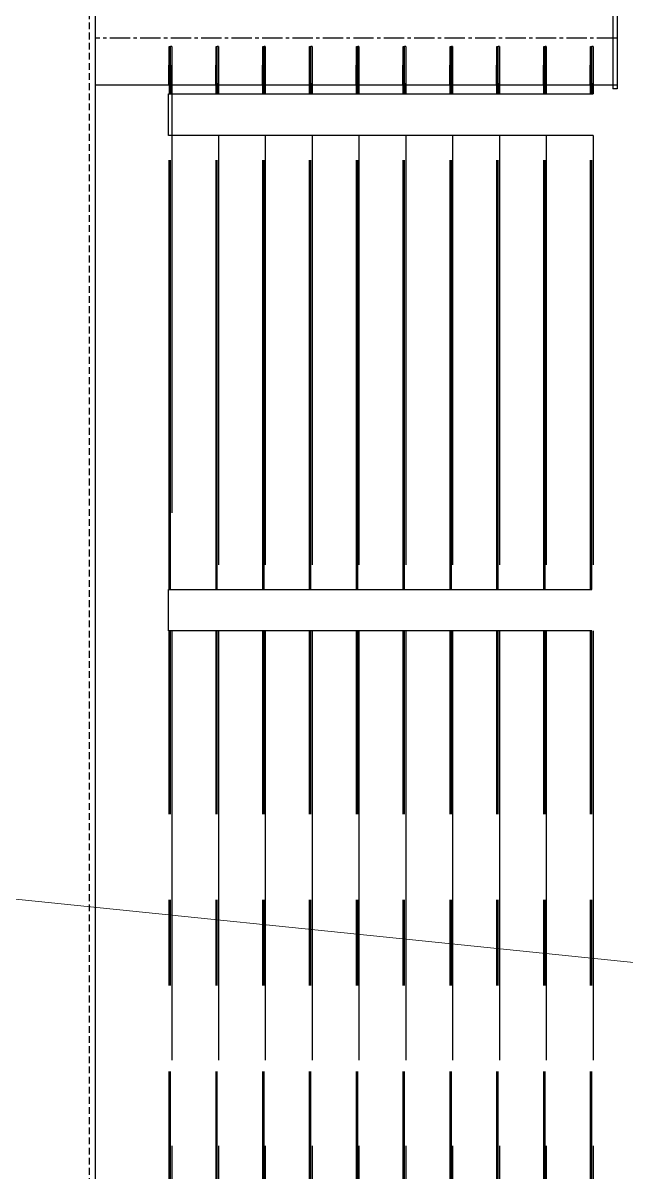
# Model space of a CAD drawing. Header units: millimetres. Extents: x 45841 to 102963, y -329287 to -163666.
# Drawn here: x 73880 to 74460, y -166508 to -165402 of the extents above; entities that cross this region are included whole.
import ezdxf

# ---------------------------------------------------------------- set-up
doc = ezdxf.new("R2010")
doc.units = ezdxf.units.MM
doc.header["$LTSCALE"] = 13
for name, pattern in [('CENTER', [50.8, 31.75, -6.35, 6.35, -6.35]), ('CENTER2', [1.125, 0.75, -0.125, 0.125, -0.125]), ('DASHED', [0.75, 0.5, -0.25])]:
    doc.linetypes.add(name, pattern=pattern)
doc.layers.get('0').update_dxf_attribs({"color": 1, "linetype": 'CENTER'})
doc.layers.add('4虚线层', color=6, linetype='DASHED')
doc.layers.add('中心线', color=1, linetype='CENTER2')
doc.layers.add('标注、文本', color=3, linetype='Continuous', lineweight=25)
doc.layers.add('铁心', color=3, linetype='Continuous', lineweight=0)

msp = doc.modelspace()

# ---------------------------------------------------------------- linework, layer by layer
for p, q in [((74447.022, -165365.928), (74447.022, -165465.927)), ((74451.022, -165365.928), (74451.022, -165465.927)), ((74020.522, -165425.059), (74021.722, -165425.059)), ((74020.522, -165460.928), (74020.522, -165425.059)), ((74021.722, -165460.928), (74021.722, -165425.059)), ((74022.922, -165425.059), (74021.722, -165425.059)), ((74022.922, -165425.059), (74022.922, -165460.928)), ((74065.522, -165425.059), (74066.722, -165425.059)), ((74065.522, -165460.928), (74065.522, -165425.059)), ((74066.722, -165460.928), (74066.722, -165425.059)), ((74067.922, -165425.059), (74066.722, -165425.059)), ((74067.922, -165425.059), (74067.922, -165460.928)), ((74110.522, -165425.059), (74111.722, -165425.059)), ((74110.522, -165460.928), (74110.522, -165425.059)), ((74111.722, -165460.928), (74111.722, -165425.059)), ((74112.922, -165425.059), (74111.722, -165425.059)), ((74112.922, -165425.059), (74112.922, -165460.928)), ((74155.522, -165425.059), (74156.722, -165425.059)), ((74155.522, -165460.928), (74155.522, -165425.059)), ((74156.722, -165460.928), (74156.722, -165425.059)), ((74157.922, -165425.059), (74156.722, -165425.059)), ((74157.922, -165425.059), (74157.922, -165460.928)), ((74200.522, -165425.059), (74201.722, -165425.059)), ((74200.522, -165460.928), (74200.522, -165425.059)), ((74201.722, -165460.928), (74201.722, -165425.059)), ((74202.922, -165425.059), (74201.722, -165425.059)), ((74202.922, -165425.059), (74202.922, -165460.928)), ((74245.522, -165425.059), (74246.722, -165425.059)), ((74245.522, -165460.928), (74245.522, -165425.059)), ((74246.722, -165460.928), (74246.722, -165425.059)), ((74247.922, -165425.059), (74246.722, -165425.059)), ((74247.922, -165425.059), (74247.922, -165460.928)), ((74290.522, -165425.059), (74291.722, -165425.059)), ((74290.522, -165460.928), (74290.522, -165425.059)), ((74291.722, -165460.928), (74291.722, -165425.059)), ((74292.922, -165425.059), (74291.722, -165425.059)), ((74292.922, -165425.059), (74292.922, -165460.928)), ((74335.522, -165425.059), (74336.722, -165425.059)), ((74335.522, -165460.928), (74335.522, -165425.059)), ((74336.722, -165460.928), (74336.722, -165425.059)), ((74337.922, -165425.059), (74336.722, -165425.059)), ((74337.922, -165425.059), (74337.922, -165460.928)), ((74380.522, -165425.059), (74381.722, -165425.059)), ((74380.522, -165460.928), (74380.522, -165425.059)), ((74381.722, -165460.928), (74381.722, -165425.059)), ((74382.922, -165425.059), (74381.722, -165425.059)), ((74382.922, -165425.059), (74382.922, -165460.928)), ((74425.522, -165425.059), (74426.722, -165425.059)), ((74425.522, -165460.928), (74425.522, -165425.059)), ((74426.722, -165460.928), (74426.722, -165425.059)), ((74427.922, -165425.059), (74426.722, -165425.059)), ((74427.922, -165425.059), (74427.922, -165460.928)), ((74020.222, -165443.056), (74020.522, -165443.056)), ((74020.222, -165462.245), (74020.222, -165443.056)), ((74022.922, -165443.056), (74023.222, -165443.056)), ((74023.222, -165462.245), (74023.222, -165443.056)), ((74065.222, -165443.056), (74065.522, -165443.056)), ((74065.222, -165462.245), (74065.222, -165443.056)), ((74067.922, -165443.056), (74068.222, -165443.056)), ((74068.222, -165462.245), (74068.222, -165443.056)), ((74110.222, -165443.056), (74110.522, -165443.056)), ((74110.222, -165462.245), (74110.222, -165443.056)), ((74112.922, -165443.056), (74113.222, -165443.056)), ((74113.222, -165462.245), (74113.222, -165443.056)), ((74155.222, -165443.056), (74155.522, -165443.056)), ((74155.222, -165462.245), (74155.222, -165443.056)), ((74157.922, -165443.056), (74158.222, -165443.056)), ((74158.222, -165462.245), (74158.222, -165443.056)), ((74200.222, -165443.056), (74200.522, -165443.056)), ((74200.222, -165462.245), (74200.222, -165443.056)), ((74202.922, -165443.056), (74203.222, -165443.056)), ((74203.222, -165462.245), (74203.222, -165443.056)), ((74245.222, -165443.056), (74245.522, -165443.056)), ((74245.222, -165462.245), (74245.222, -165443.056)), ((74247.922, -165443.056), (74248.222, -165443.056)), ((74248.222, -165462.245), (74248.222, -165443.056)), ((74290.222, -165443.056), (74290.522, -165443.056)), ((74290.222, -165462.245), (74290.222, -165443.056)), ((74292.922, -165443.056), (74293.222, -165443.056)), ((74293.222, -165462.245), (74293.222, -165443.056)), ((74335.222, -165443.056), (74335.522, -165443.056)), ((74335.222, -165462.245), (74335.222, -165443.056)), ((74337.922, -165443.056), (74338.222, -165443.056)), ((74338.222, -165462.245), (74338.222, -165443.056)), ((74380.222, -165443.056), (74380.522, -165443.056)), ((74380.222, -165462.245), (74380.222, -165443.056)), ((74382.922, -165443.056), (74383.222, -165443.056)), ((74383.222, -165462.245), (74383.222, -165443.056)), ((74425.222, -165443.056), (74425.522, -165443.056)), ((74425.222, -165462.245), (74425.222, -165443.056)), ((74427.922, -165443.056), (74428.222, -165443.056)), ((74428.222, -165462.245), (74428.222, -165443.056)), ((74020.222, -165462.245), (73949.824, -165462.245)), ((74020.522, -165947.245), (74020.522, -165460.776)), ((74021.722, -165460.928), (74020.522, -165460.928)), ((74020.522, -165460.928), (74020.522, -165470.776)), ((74021.722, -165947.245), (74021.722, -165460.776)), ((74021.722, -165470.776), (74021.722, -165460.928)), ((74022.922, -165460.928), (74021.722, -165460.928)), ((74022.922, -165460.776), (74022.922, -165947.245)), ((74022.922, -165470.776), (74022.922, -165460.928)), ((74065.222, -165462.245), (74023.222, -165462.245)), ((74065.522, -165470.776), (74065.522, -165460.776)), ((74066.722, -165460.928), (74065.522, -165460.928)), ((74065.522, -165460.928), (74065.522, -165470.776)), ((74066.722, -165470.776), (74066.722, -165460.776)), ((74066.722, -165470.776), (74066.722, -165460.928)), ((74067.922, -165460.928), (74066.722, -165460.928)), ((74067.922, -165460.776), (74067.922, -165470.776)), ((74067.922, -165470.776), (74067.922, -165460.928)), ((74110.222, -165462.245), (74068.222, -165462.245)), ((74110.522, -165470.776), (74110.522, -165460.776)), ((74111.722, -165460.928), (74110.522, -165460.928)), ((74110.522, -165460.928), (74110.522, -165470.776)), ((74111.722, -165470.776), (74111.722, -165460.776)), ((74111.722, -165470.776), (74111.722, -165460.928)), ((74112.922, -165460.928), (74111.722, -165460.928)), ((74112.922, -165460.776), (74112.922, -165470.776)), ((74112.922, -165470.776), (74112.922, -165460.928)), ((74155.222, -165462.245), (74113.222, -165462.245)), ((74155.522, -165470.776), (74155.522, -165460.776)), ((74156.722, -165460.928), (74155.522, -165460.928)), ((74155.522, -165460.928), (74155.522, -165470.776)), ((74156.722, -165470.776), (74156.722, -165460.776)), ((74156.722, -165470.776), (74156.722, -165460.928)), ((74157.922, -165460.928), (74156.722, -165460.928)), ((74157.922, -165460.776), (74157.922, -165470.776)), ((74157.922, -165470.776), (74157.922, -165460.928)), ((74200.222, -165462.245), (74158.222, -165462.245)), ((74200.522, -165470.776), (74200.522, -165460.776)), ((74201.722, -165460.928), (74200.522, -165460.928)), ((74200.522, -165460.928), (74200.522, -165470.776)), ((74201.722, -165470.776), (74201.722, -165460.776)), ((74201.722, -165470.776), (74201.722, -165460.928)), ((74202.922, -165460.928), (74201.722, -165460.928)), ((74202.922, -165460.776), (74202.922, -165470.776)), ((74202.922, -165470.776), (74202.922, -165460.928)), ((74245.222, -165462.245), (74203.222, -165462.245)), ((74245.522, -165470.776), (74245.522, -165460.776)), ((74246.722, -165460.928), (74245.522, -165460.928)), ((74245.522, -165460.928), (74245.522, -165470.776)), ((74246.722, -165470.776), (74246.722, -165460.776)), ((74246.722, -165470.776), (74246.722, -165460.928)), ((74247.922, -165460.928), (74246.722, -165460.928)), ((74247.922, -165460.776), (74247.922, -165470.776)), ((74247.922, -165470.776), (74247.922, -165460.928)), ((74290.222, -165462.245), (74248.222, -165462.245)), ((74290.522, -165470.776), (74290.522, -165460.776)), ((74291.722, -165460.928), (74290.522, -165460.928)), ((74290.522, -165460.928), (74290.522, -165470.776)), ((74291.722, -165470.776), (74291.722, -165460.776)), ((74291.722, -165470.776), (74291.722, -165460.928)), ((74292.922, -165460.928), (74291.722, -165460.928)), ((74292.922, -165460.776), (74292.922, -165470.776)), ((74292.922, -165470.776), (74292.922, -165460.928)), ((74335.222, -165462.245), (74293.222, -165462.245)), ((74335.522, -165470.776), (74335.522, -165460.776)), ((74336.722, -165460.928), (74335.522, -165460.928)), ((74335.522, -165460.928), (74335.522, -165470.776)), ((74336.722, -165470.776), (74336.722, -165460.776)), ((74336.722, -165470.776), (74336.722, -165460.928)), ((74337.922, -165460.928), (74336.722, -165460.928)), ((74337.922, -165460.776), (74337.922, -165470.776)), ((74337.922, -165470.776), (74337.922, -165460.928)), ((74380.222, -165462.245), (74338.222, -165462.245)), ((74380.522, -165470.776), (74380.522, -165460.776)), ((74381.722, -165460.928), (74380.522, -165460.928)), ((74380.522, -165460.928), (74380.522, -165470.776)), ((74381.722, -165470.776), (74381.722, -165460.776)), ((74381.722, -165470.776), (74381.722, -165460.928)), ((74382.922, -165460.928), (74381.722, -165460.928)), ((74382.922, -165460.776), (74382.922, -165470.776)), ((74382.922, -165470.776), (74382.922, -165460.928)), ((74425.222, -165462.245), (74383.222, -165462.245)), ((74425.522, -165470.776), (74425.522, -165460.776)), ((74426.722, -165460.928), (74425.522, -165460.928)), ((74425.522, -165460.928), (74425.522, -165470.776)), ((74426.722, -165470.776), (74426.722, -165460.776)), ((74426.722, -165470.776), (74426.722, -165460.928)), ((74427.922, -165460.928), (74426.722, -165460.928)), ((74427.922, -165460.776), (74427.922, -165470.776)), ((74427.922, -165470.776), (74427.922, -165460.928)), ((74451.022, -165462.245), (74428.222, -165462.245)), ((74451.022, -165465.927), (74447.022, -165465.927)), ((74019.922, -165510.776), (74019.922, -165470.776)), ((74019.922, -165470.776), (74427.922, -165470.776)), ((74427.922, -165510.776), (74019.922, -165510.776)), ((74065.522, -165947.245), (74065.522, -165510.776)), ((74066.722, -165947.245), (74066.722, -165510.776)), ((74067.922, -165510.776), (74067.922, -165947.245)), ((74110.522, -165947.245), (74110.522, -165510.776)), ((74111.722, -165947.245), (74111.722, -165510.776)), ((74112.922, -165510.776), (74112.922, -165947.245)), ((74155.522, -165947.245), (74155.522, -165510.776)), ((74156.722, -165947.245), (74156.722, -165510.776)), ((74157.922, -165510.776), (74157.922, -165947.245)), ((74200.522, -165947.245), (74200.522, -165510.776)), ((74201.722, -165947.245), (74201.722, -165510.776)), ((74202.922, -165510.776), (74202.922, -165947.245)), ((74245.522, -165947.245), (74245.522, -165510.776)), ((74246.722, -165947.245), (74246.722, -165510.776)), ((74247.922, -165510.776), (74247.922, -165947.245)), ((74290.522, -165947.245), (74290.522, -165510.776)), ((74291.722, -165947.245), (74291.722, -165510.776)), ((74292.922, -165510.776), (74292.922, -165947.245)), ((74335.522, -165947.245), (74335.522, -165510.776)), ((74336.722, -165947.245), (74336.722, -165510.776)), ((74337.922, -165510.776), (74337.922, -165947.245)), ((74380.522, -165947.245), (74380.522, -165510.776)), ((74381.722, -165947.245), (74381.722, -165510.776)), ((74382.922, -165510.776), (74382.922, -165947.245)), ((74425.522, -165947.245), (74425.522, -165510.776)), ((74426.722, -165947.245), (74426.722, -165510.776)), ((74427.922, -165510.776), (74427.922, -165947.245)), ((74019.922, -165947.245), (74426.722, -165947.245)), ((74019.922, -165987.245), (74019.922, -165947.245)), ((74426.722, -165987.245), (74019.922, -165987.245)), ((74020.522, -166823.714), (74020.522, -165987.245)), ((74021.722, -166823.714), (74021.722, -165987.245)), ((74022.922, -165987.245), (74022.922, -166823.714)), ((74065.522, -166823.714), (74065.522, -165987.245)), ((74066.722, -166823.714), (74066.722, -165987.245)), ((74067.922, -165987.245), (74067.922, -166823.714)), ((74110.522, -166823.714), (74110.522, -165987.245)), ((74111.722, -166823.714), (74111.722, -165987.245)), ((74112.922, -165987.245), (74112.922, -166823.714)), ((74155.522, -166823.714), (74155.522, -165987.245)), ((74156.722, -166823.714), (74156.722, -165987.245)), ((74157.922, -165987.245), (74157.922, -166823.714)), ((74200.522, -166823.714), (74200.522, -165987.245)), ((74201.722, -166823.714), (74201.722, -165987.245)), ((74202.922, -165987.245), (74202.922, -166823.714)), ((74245.522, -166823.714), (74245.522, -165987.245)), ((74246.722, -166823.714), (74246.722, -165987.245)), ((74247.922, -165987.245), (74247.922, -166823.714)), ((74290.522, -166823.714), (74290.522, -165987.245)), ((74291.722, -166823.714), (74291.722, -165987.245)), ((74292.922, -165987.245), (74292.922, -166823.714)), ((74335.522, -166823.714), (74335.522, -165987.245)), ((74336.722, -166823.714), (74336.722, -165987.245)), ((74337.922, -165987.245), (74337.922, -166823.714)), ((74380.522, -166823.714), (74380.522, -165987.245)), ((74381.722, -166823.714), (74381.722, -165987.245)), ((74382.922, -165987.245), (74382.922, -166823.714)), ((74425.522, -166823.714), (74425.522, -165987.245)), ((74426.722, -166823.714), (74426.722, -165987.245)), ((74427.922, -165987.245), (74427.922, -166823.714))]:
    msp.add_line(p, q)
at = {"layer": '4虚线层'}
msp.add_line((73943.824, -167017.245), (73943.824, -165007.553), dxfattribs=at)
at = {"layer": '中心线', "ltscale": 2}
msp.add_line((74451.022, -165417.245), (73949.824, -165417.245), dxfattribs=at)
at = {"layer": '标注、文本', "color": 4, "lineweight": 30}
msp.add_line((73949.824, -167017.245), (73949.824, -165007.553), dxfattribs=at)
at = {"layer": '铁心'}
msp.add_lwpolyline([(73725.943, -166230.264), (75432.652, -166405.354), (75432.652, -166405.354)], dxfattribs=at)

doc.saveas('drawing.dxf')
